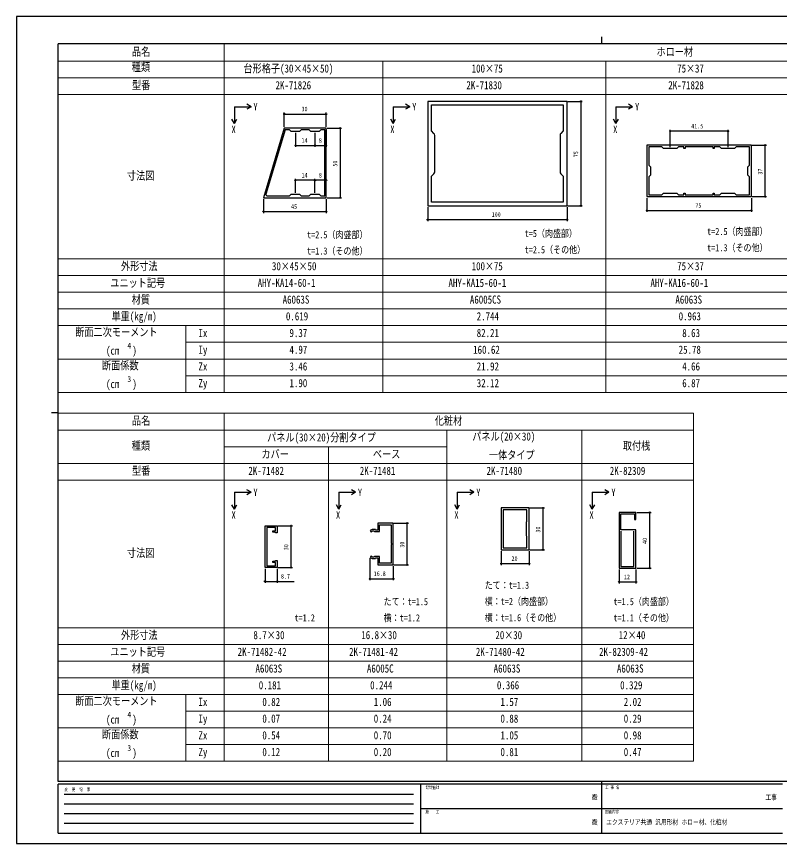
# Model space of a CAD drawing. Units: millimetres on the paper. Extents: x -420 to 420, y -297 to 297.
# Drawn here: x -420 to 127, y -297 to 297 of the extents above; entities that cross this region are included whole.
import ezdxf
from ezdxf.enums import TextEntityAlignment as Align

# ---------------------------------------------------------------- set-up
doc = ezdxf.new("R2010")
doc.units = ezdxf.units.MM
doc.header["$PDMODE"] = 32
doc.header["$PDSIZE"] = 0.5
doc.layers.add('0-1_TABLE1', color=7, linetype='Continuous', lineweight=18)
for name, color, linetype in [('0-2_USER1', 3, 'Continuous'), ('0-3_YKK_11', 7, 'Continuous'), ('0-5_YKK_D', 6, 'Continuous'), ('0-6_YKK_ZWAK', 7, 'Continuous')]:
    doc.layers.add(name, color=color, linetype=linetype)
doc.styles.add('ＭＳ ゴシック', font='')
doc.styles.get('ＭＳ ゴシック').set_extended_font_data('MS Gothic')

msp = doc.modelspace()

# ---------------------------------------------------------------- linework, layer by layer
at = {"layer": '0-1_TABLE1'}
for p, q in [((-271.498, 277), (-271.498, 27)), ((-390.498, 265), (389.502, 265)), ((-157.498, 265), (-157.498, 27)), ((2.502, 265), (2.502, 27)), ((-390.498, 253), (389.502, 253)), ((-390.498, 241), (389.502, 241)), ((-390.498, 123), (389.502, 123)), ((-390.498, 111), (389.502, 111)), ((-390.498, 99), (389.502, 99)), ((-390.498, 87), (389.502, 87)), ((-390.498, 75), (389.502, 75)), ((-298.831, 75), (-298.831, 27)), ((-298.831, 63), (389.502, 63)), ((-390.498, 51), (389.502, 51)), ((-298.831, 39), (389.502, 39)), ((-390.498, 27), (389.502, 27)), ((-271.498, 12), (-271.498, -238)), ((-390.498, 0), (65.502, 0)), ((-111.498, 0), (-111.498, -238)), ((-14.498, 0), (-14.498, -238)), ((-271.498, -12), (-111.498, -12)), ((-196.498, -12), (-196.498, -238)), ((-390.498, -24), (65.502, -24)), ((-390.498, -36), (65.502, -36)), ((-390.498, -142), (65.502, -142)), ((-390.498, -154), (65.502, -154)), ((-390.498, -166), (65.502, -166)), ((-390.498, -178), (65.502, -178)), ((-390.498, -190), (65.502, -190)), ((-298.831, -190), (-298.831, -238)), ((-298.831, -202), (65.502, -202)), ((-390.498, -214), (65.502, -214)), ((-298.831, -226), (65.502, -226)), ((-390.498, -238), (65.502, -238))]:
    msp.add_line(p, q, dxfattribs=at)
msp.add_lwpolyline([(-390.498, 12), (65.502, 12), (65.502, -238)], dxfattribs=at)
at = {"layer": '0-2_USER1'}
for p, q in [((-264.118, 232.226), (-252.118, 232.226)), ((-264.118, 232.226), (-264.118, 220.226)), ((-252.118, 232.226), (-255.118, 233.959)), ((-252.118, 232.226), (-255.118, 230.494)), ((-150.118, 232.226), (-138.118, 232.226)), ((-150.118, 232.226), (-150.118, 220.226)), ((-138.118, 232.226), (-141.118, 233.959)), ((-138.118, 232.226), (-141.118, 230.494)), ((9.882, 232.226), (21.882, 232.226)), ((9.882, 232.226), (9.882, 220.226)), ((21.882, 232.226), (18.882, 233.959)), ((21.882, 232.226), (18.882, 230.494)), ((-264.118, 220.226), (-265.85, 223.226)), ((-264.118, 220.226), (-262.386, 223.226)), ((-150.118, 220.226), (-151.85, 223.226)), ((-150.118, 220.226), (-148.386, 223.226)), ((9.882, 220.226), (8.15, 223.226)), ((9.882, 220.226), (11.614, 223.226)), ((-264.118, -44.774), (-252.118, -44.774)), ((-264.118, -44.774), (-264.118, -56.774)), ((-252.118, -44.774), (-255.118, -43.041)), ((-252.118, -44.774), (-255.118, -46.506)), ((-189.118, -44.774), (-177.118, -44.774)), ((-189.118, -44.774), (-189.118, -56.774)), ((-177.118, -44.774), (-180.118, -43.041)), ((-177.118, -44.774), (-180.118, -46.506)), ((-104.118, -44.774), (-92.118, -44.774)), ((-104.118, -44.774), (-104.118, -56.774)), ((-92.118, -44.774), (-95.118, -43.041)), ((-92.118, -44.774), (-95.118, -46.506)), ((-7.118, -44.774), (4.882, -44.774)), ((-7.118, -44.774), (-7.118, -56.774)), ((4.882, -44.774), (1.882, -43.041)), ((4.882, -44.774), (1.882, -46.506)), ((-264.118, -56.774), (-265.85, -53.774)), ((-264.118, -56.774), (-262.386, -53.774)), ((-189.118, -56.774), (-190.85, -53.774)), ((-189.118, -56.774), (-187.386, -53.774)), ((-104.118, -56.774), (-105.85, -53.774)), ((-104.118, -56.774), (-102.386, -53.774)), ((-7.118, -56.774), (-8.85, -53.774)), ((-7.118, -56.774), (-5.386, -53.774))]:
    msp.add_line(p, q, dxfattribs=at)
at = {"layer": '0-3_YKK_11'}
for p, q in [((-227.576, 215.566), (-241.41, 169.453)), ((-120.253, 185.517), (-120.253, 211.66)), ((-30.253, 211.66), (-30.253, 185.517))]:
    msp.add_line(p, q, dxfattribs=at)
for points in [[(-25.253, 236.088), (-125.253, 236.088), (-125.253, 161.088), (-25.253, 161.088)], [(-228.23, 216.866), (-243.23, 166.866), (-198.23, 166.866), (-198.23, 216.866)], [(107.094, 204.632), (32.094, 204.632), (32.094, 167.632), (107.094, 167.632)], [(-72.444, -56.015), (-72.444, -86.015), (-52.444, -86.015), (-52.444, -56.015)], [(-71.144, -57.315), (-71.144, -84.715), (-54.044, -84.715), (-54.044, -76.415), (-54.444, -76.015), (-54.444, -66.015), (-54.044, -65.615), (-54.044, -57.315)], [(12.245, -59.184), (12.245, -99.184), (24.245, -99.184), (24.245, -71.684), (13.345, -71.684), (13.345, -60.284), (23.145, -60.284), (23.145, -64.184), (24.245, -64.184), (24.245, -59.184)], [(-242.046, -98.73), (-242.046, -68.73), (-233.346, -68.73), (-233.346, -73.83), (-234.546, -73.83), (-234.546, -73.33), (-236.546, -73.33), (-236.546, -72.33), (-234.546, -72.33), (-234.546, -69.93), (-240.846, -69.93), (-240.846, -97.53), (-234.546, -97.53), (-234.546, -95.13), (-236.546, -95.13), (-236.546, -94.13), (-234.546, -94.13), (-234.546, -93.63), (-233.346, -93.63), (-233.346, -98.73)], [(-150.009, -96.856), (-150.009, -66.856), (-161.009, -66.856), (-161.009, -71.956), (-162.809, -71.956), (-162.809, -71.356), (-165.109, -71.356), (-166.559, -72.193), (-166.059, -73.059), (-164.841, -72.356), (-164.109, -72.356), (-163.809, -72.656), (-163.509, -72.956), (-160.009, -72.956), (-160.009, -68.056), (-151.509, -68.056), (-151.509, -81.398), (-151.389, -81.581), (-151.389, -82.131), (-151.509, -82.314), (-151.509, -95.656), (-160.009, -95.656), (-160.009, -90.756), (-163.509, -90.756), (-163.809, -91.056), (-164.109, -91.356), (-164.841, -91.356), (-166.059, -90.653), (-166.559, -91.519), (-165.109, -92.356), (-162.809, -92.356), (-162.809, -91.756), (-161.009, -91.756), (-161.009, -96.856)]]:
    msp.add_lwpolyline(points, close=True, dxfattribs=at)
for points in [[(-120.839, 213.074), (-122.553, 214.788), (-122.553, 233.588), (-27.953, 233.588), (-27.953, 214.788), (-29.667, 213.074)], [(-240.452, 168.166), (-224.43, 168.166), (-223.23, 169.366), (-217.23, 169.366), (-216.03, 168.166), (-210.43, 168.166), (-209.23, 169.366), (-203.23, 169.366), (-202.03, 168.166), (-199.23, 168.166), (-199.23, 215.566), (-202.03, 215.566), (-203.23, 214.366), (-209.23, 214.366), (-210.43, 215.566), (-216.03, 215.566), (-217.23, 214.366), (-223.23, 214.366), (-224.43, 215.566), (-227.576, 215.566)], [(79.694, 203.332), (59.494, 203.332), (59.494, 202.132), (58.694, 202.132), (58.694, 203.332), (54.794, 203.332), (53.594, 202.132), (44.094, 202.132), (42.894, 203.332), (33.394, 203.332), (33.394, 190.332), (34.594, 189.132), (34.594, 183.132), (33.394, 181.932), (33.394, 168.932), (42.894, 168.932), (44.094, 170.132), (53.594, 170.132), (54.794, 168.932), (58.694, 168.932), (58.694, 170.132), (59.494, 170.132), (59.494, 168.932), (79.694, 168.932), (79.694, 170.132), (80.494, 170.132), (80.494, 168.932), (84.394, 168.932), (85.594, 170.132), (95.094, 170.132), (96.294, 168.932), (105.794, 168.932), (105.794, 181.932), (104.594, 183.132), (104.594, 189.132), (105.794, 190.332), (105.794, 203.332), (96.294, 203.332), (95.094, 202.132), (85.594, 202.132)], [(85.594, 202.132), (84.394, 203.332), (80.494, 203.332), (80.494, 202.132), (79.694, 202.132), (79.694, 203.332)], [(-27.953, 163.588), (-122.553, 163.588), (-122.553, 182.388), (-120.839, 184.102)], [(-29.667, 184.102), (-27.953, 182.388), (-27.953, 163.588)], [(13.345, -72.784), (13.345, -98.084), (22.745, -98.084), (22.745, -72.784)]]:
    msp.add_lwpolyline(points, dxfattribs=at)
for centre, radius, start, end in [((-122.253, 211.66), 2, 360, 44.99999), ((-28.253, 211.66), 2, 135.00001, 180), ((-122.253, 185.517), 2, 315.00001, 0), ((-28.253, 185.517), 2, 180, 224.99999), ((-240.452, 169.166), 1, 163.30075, 269.99999)]:
    msp.add_arc(centre, radius, start, end, dxfattribs=at)
at = {"layer": '0-5_YKK_D'}
for p, q in [((-24.563, 236.088), (-14.263, 236.088)), ((-15.263, 236.088), (-15.263, 161.088)), ((-228.23, 217.866), (-228.23, 227.954)), ((-228.23, 226.954), (-198.23, 226.954)), ((-198.23, 217.866), (-198.23, 227.954)), ((-198.23, 215.866), (-198.23, 203.366)), ((-197.54, 216.866), (-187.178, 216.866)), ((-188.178, 216.866), (-188.178, 166.866)), ((48.844, 203.132), (48.844, 215.632)), ((90.344, 214.632), (48.844, 214.632)), ((90.344, 203.132), (90.344, 215.632)), ((-220.23, 213.366), (-220.23, 203.366)), ((-206.23, 213.366), (-206.23, 203.366)), ((-206.23, 213.366), (-206.23, 203.366)), ((-220.23, 204.366), (-206.23, 204.366)), ((-206.23, 204.366), (-198.23, 204.366)), ((107.784, 204.632), (118.084, 204.632)), ((117.084, 167.632), (117.084, 204.632)), ((-220.23, 170.366), (-220.23, 180.366)), ((-206.23, 179.366), (-220.23, 179.366)), ((-206.23, 170.366), (-206.23, 180.366)), ((-206.23, 170.366), (-206.23, 180.366)), ((-198.23, 179.366), (-206.23, 179.366)), ((-198.23, 167.866), (-198.23, 180.366)), ((-197.54, 166.866), (-187.178, 166.866)), ((32.094, 166.632), (32.094, 156.632)), ((107.094, 166.632), (107.094, 156.632)), ((107.784, 167.632), (118.084, 167.632)), ((-243.23, 165.866), (-243.23, 155.866)), ((-198.23, 165.866), (-198.23, 155.866)), ((-24.563, 161.088), (-14.263, 161.088)), ((-243.23, 156.866), (-198.23, 156.866)), ((-125.253, 160.088), (-125.253, 150.088)), ((-25.253, 160.088), (-25.253, 150.088)), ((32.094, 157.632), (107.094, 157.632)), ((-125.253, 151.088), (-25.253, 151.088)), ((-51.954, -56.015), (-41.454, -56.015)), ((-42.454, -86.015), (-42.454, -56.015)), ((24.935, -59.184), (35.235, -59.184)), ((34.235, -99.184), (34.235, -59.184)), ((-232.856, -68.73), (-222.356, -68.73)), ((-223.356, -98.73), (-223.356, -68.73)), ((-149.519, -66.856), (-139.019, -66.856)), ((-140.019, -96.856), (-140.019, -66.856)), ((-72.444, -87.015), (-72.444, -97.015)), ((-52.444, -87.015), (-52.444, -97.015)), ((-51.954, -86.015), (-41.454, -86.015)), ((-166.808, -92.103), (-166.808, -107.856)), ((-242.046, -99.73), (-242.046, -109.749)), ((-233.346, -99.73), (-233.346, -109.749)), ((-232.856, -98.73), (-222.356, -98.73)), ((-150.009, -97.856), (-150.009, -107.856)), ((-149.519, -96.856), (-139.019, -96.856)), ((-72.444, -96.015), (-52.444, -96.015)), ((12.245, -100.184), (12.245, -110.184)), ((24.245, -100.184), (24.245, -110.184)), ((24.935, -99.184), (35.235, -99.184)), ((-166.808, -106.856), (-150.009, -106.856)), ((12.245, -109.184), (24.245, -109.184))]:
    msp.add_line(p, q, dxfattribs=at)
msp.add_lwpolyline([(-242.046, -108.749), (-233.346, -108.749), (-221.246, -108.749)], dxfattribs=at)
for centre in [(-15.263, 236.088), (-228.23, 226.954), (-198.23, 226.954), (-188.178, 216.866), (48.844, 214.632), (90.344, 214.632), (-220.23, 204.366), (-206.23, 204.366), (-206.23, 204.366), (-198.23, 204.366), (117.084, 204.632), (-220.23, 179.366), (-206.23, 179.366), (-206.23, 179.366), (-198.23, 179.366), (-188.178, 166.866), (117.084, 167.632), (-15.263, 161.088), (-243.23, 156.866), (-198.23, 156.866), (32.094, 157.632), (107.094, 157.632), (-125.253, 151.088), (-25.253, 151.088), (-42.454, -56.015), (34.235, -59.184), (-223.356, -68.73), (-140.019, -66.856), (-42.454, -86.015), (-223.356, -98.73), (-140.019, -96.856), (-72.444, -96.015), (-52.444, -96.015), (34.235, -99.184), (-166.808, -106.856), (-150.009, -106.856), (-242.046, -108.749), (-233.346, -108.749), (12.245, -109.184), (24.245, -109.184)]:
    msp.add_circle(centre, 0.425, dxfattribs=at)
at = {"layer": '0-6_YKK_ZWAK'}
for p, q in [((-0.498, 282.5), (-0.498, 277.5)), ((389.502, 277.5), (-390.498, 277.5)), ((-390.498, -252.5), (-390.498, 277.5)), ((-395.498, 12.5), (-390.498, 12.5)), ((389.502, -252.5), (-390.498, -252.5)), ((-130.498, -254.5), (-390.498, -254.5)), ((-390.498, -289.5), (-390.498, -254.5)), ((-130.498, -254.5), (-130.498, -289.5)), ((-0.498, -254.5), (-130.498, -254.5)), ((-0.498, -252.5), (-0.498, -289.5)), ((129.502, -254.5), (-0.498, -254.5)), ((-386.248, -261.5), (-135.498, -261.5)), ((-386.248, -268.5), (-135.498, -268.5)), ((-129.748, -272), (-0.498, -272)), ((-0.498, -272), (129.502, -272)), ((-386.248, -275.5), (-135.498, -275.5)), ((-386.248, -282.5), (-135.498, -282.5)), ((-390.498, -289.5), (-130.498, -289.5)), ((-130.498, -289.5), (-0.498, -289.5)), ((-0.498, -289.5), (129.502, -289.5))]:
    msp.add_line(p, q, dxfattribs=at)
msp.add_lwpolyline([(-420.5, -297), (420.5, -297), (420.5, 297), (-420.5, 297)], close=True, dxfattribs=at)
msp.add_point((-0.498, -289.5), dxfattribs=at)

# ---------------------------------------------------------------- texts
at = {"layer": '0-1_TABLE1', "style": 'ＭＳ ゴシック', "width": 0.8}
for s, height, p in [('品名', 5.865, (-337.611, 267)), ('ホロー材', 5.865, (38.995, 267)), ('種類', 5.865, (-337.825, 256)), ('台形格子(30×45×50)', 5.865, (-257.591, 255)), ('100×75', 5.865, (-93.711, 255)), ('75×37', 5.865, (53.849, 255)), ('型番', 5.865, (-337.575, 243)), ('2K-71826', 5.865, (-234.551, 243)), ('2K-71830', 5.865, (-97.551, 243)), ('2K-71828', 5.865, (47.449, 243)), ('寸法図', 5.865, (-341.201, 178)), ('t=2.5（肉盛部）', 5.132, (-211.913, 136.16)), ('t=5（肉盛部）', 5.132, (-55.659, 137.08)), ('t=2.5（肉盛部）', 5.132, (75.342, 138.487)), ('t=1.3（その他）', 5.132, (-211.913, 124.493)), ('t=2.5（その他）', 5.132, (-55.659, 125.413)), ('t=1.3（その他）', 5.132, (75.342, 126.82)), ('外形寸法', 5.865, (-345.505, 113)), ('30×45×50', 5.865, (-237.111, 113)), ('100×75', 5.865, (-93.711, 113)), ('75×37', 5.865, (53.849, 113)), ('ユニット記号', 5.865, (-353.185, 101)), ('AHY-KA14-60-1', 5.865, (-247.351, 101)), ('AHY-KA15-60-1', 5.865, (-110.351, 101)), ('AHY-KA16-60-1', 5.865, (34.649, 101)), ('材質', 5.865, (-337.825, 89)), ('A6063S', 5.865, (-229.431, 89)), ('A6005CS', 5.865, (-94.991, 89)), ('A6063S', 5.865, (52.569, 89)), ('単重(㎏/m)', 5.865, (-352.331, 77)), ('0.619', 5.865, (-227.085, 77)), ('2.744', 5.865, (-90.085, 77)), ('0.963', 5.865, (54.915, 77)), ('断面二次モーメント', 5.865, (-378.371, 65.667)), ('Ix', 5.865, (-289.858, 65)), ('9.37', 5.865, (-224.525, 65)), ('82.21', 5.865, (-90.085, 65)), ('8.63', 5.865, (57.475, 65)), ('(cm', 5.865, (-356.27, 52.333)), ('4', 4.106, (-340.91, 57.267)), (')', 5.865, (-337.326, 52.333)), ('Iy', 5.865, (-289.858, 53)), ('4.97', 5.865, (-224.525, 53)), ('160.62', 5.865, (-92.645, 53)), ('25.78', 5.865, (54.915, 53)), ('断面係数', 5.865, (-359.171, 41.667)), ('Zx', 5.865, (-289.858, 41)), ('3.46', 5.865, (-224.525, 41)), ('21.92', 5.865, (-90.085, 41)), ('4.66', 5.865, (57.475, 41)), ('(cm', 5.865, (-356.27, 28.333)), ('3', 4.106, (-340.91, 33.267)), (')', 5.865, (-337.326, 28.333)), ('Zy', 5.865, (-289.858, 29)), ('1.90', 5.865, (-224.525, 29)), ('32.12', 5.865, (-90.085, 29)), ('6.87', 5.865, (57.475, 29)), ('品名', 5.865, (-337.611, 2)), ('化粧材', 5.865, (-120.165, 2)), ('パネル(30×20)分割タイプ', 5.865, (-240.565, -10)), ('パネル(20×30)', 5.865, (-93.291, -9.333)), ('種類', 5.865, (-337.825, -16)), ('取付桟', 5.865, (14.835, -16)), ('カバー', 5.865, (-244.665, -22)), ('ベース', 5.865, (-164.665, -22)), ('一体タイプ', 5.865, (-81.345, -22.667)), ('型番', 5.865, (-337.575, -34)), ('2K-71482', 5.865, (-254.051, -34)), ('2K-71481', 5.865, (-174.051, -34)), ('2K-71480', 5.865, (-83.051, -34)), ('2K-82309', 5.865, (5.449, -34)), ('寸法図', 5.865, (-341.201, -93)), ('たて：t=1.3', 5.132, (-84.36, -115.6)), ('たて：t=1.5', 5.132, (-156.96, -127.376)), ('横：t=2（肉盛部）', 5.132, (-84.36, -127.267)), ('t=1.5（肉盛部）', 5.132, (8.087, -127.34)), ('t=1.2', 5.132, (-220.934, -139.014)), ('横：t=1.2', 5.132, (-156.96, -139.043)), ('横：t=1.6（その他）', 5.132, (-84.36, -138.934)), ('t=1.1（その他）', 5.132, (8.087, -139.007)), ('外形寸法', 5.865, (-345.505, -152)), ('8.7×30', 5.865, (-250.425, -152)), ('16.8×30', 5.865, (-172.985, -152)), ('20×30', 5.865, (-76.651, -152)), ('12×40', 5.865, (11.849, -152)), ('ユニット記号', 5.865, (-353.185, -164)), ('2K-71482-42', 5.865, (-261.731, -164)), ('2K-71481-42', 5.865, (-181.731, -164)), ('2K-71480-42', 5.865, (-90.731, -164)), ('2K-82309-42', 5.865, (-2.231, -164)), ('材質', 5.865, (-337.825, -176)), ('A6063S', 5.865, (-248.931, -176)), ('A6005C', 5.865, (-168.931, -176)), ('A6063S', 5.865, (-77.931, -176)), ('A6063S', 5.865, (10.569, -176)), ('単重(㎏/m)', 5.865, (-352.331, -188)), ('0.181', 5.865, (-246.585, -188)), ('0.244', 5.865, (-166.585, -188)), ('0.366', 5.865, (-75.585, -188)), ('0.329', 5.865, (12.915, -188)), ('断面二次モーメント', 5.865, (-378.371, -199.333)), ('Ix', 5.865, (-289.858, -200)), ('0.82', 5.865, (-244.025, -200)), ('1.06', 5.865, (-164.025, -200)), ('1.57', 5.865, (-73.025, -200)), ('2.02', 5.865, (15.475, -200)), ('(cm', 5.865, (-356.27, -212.667)), ('4', 4.106, (-340.91, -207.733)), (')', 5.865, (-337.326, -212.667)), ('Iy', 5.865, (-289.858, -212)), ('0.07', 5.865, (-244.025, -212)), ('0.24', 5.865, (-164.025, -212)), ('0.88', 5.865, (-73.025, -212)), ('0.29', 5.865, (15.475, -212)), ('断面係数', 5.865, (-359.171, -223.333)), ('Zx', 5.865, (-289.858, -224)), ('0.54', 5.865, (-244.025, -224)), ('0.70', 5.865, (-164.025, -224)), ('1.05', 5.865, (-73.025, -224)), ('0.98', 5.865, (15.475, -224)), ('(cm', 5.865, (-356.27, -236.667)), ('3', 4.106, (-340.91, -231.733)), (')', 5.865, (-337.326, -236.667)), ('Zy', 5.865, (-289.858, -236)), ('0.12', 5.865, (-244.025, -236)), ('0.20', 5.865, (-164.025, -236)), ('0.81', 5.865, (-73.025, -236)), ('0.47', 5.865, (15.475, -236))]:
    msp.add_text(s, height=height, dxfattribs=at).set_placement(p, align=Align.BOTTOM_LEFT)
at = {"layer": '0-2_USER1', "style": 'ＭＳ ゴシック', "width": 0.8}
for s, height, p in [('Y', 5.132, (-250.379, 228.162)), ('Y', 5.132, (-136.379, 228.162)), ('Y', 5.132, (23.621, 228.162)), ('X', 5.132, (-266.092, 211.847)), ('X', 5.132, (-152.092, 211.847)), ('X', 5.132, (7.908, 211.847)), ('Y', 5.132, (-250.379, -48.838)), ('Y', 5.132, (-175.379, -48.838)), ('Y', 5.132, (-90.379, -48.838)), ('Y', 5.132, (6.621, -48.838)), ('X', 5.132, (-266.092, -65.153)), ('X', 5.132, (-191.092, -65.153)), ('X', 5.132, (-106.092, -65.153)), ('X', 5.132, (-9.092, -65.153)), ('エクステリア共通 汎用形材 ホロー材、化粧材', 3.666, (2.906, -284.58))]:
    msp.add_text(s, height=height, dxfattribs=at).set_placement(p, align=Align.BOTTOM_LEFT)
at = {"layer": '0-5_YKK_D', "style": 'ＭＳ ゴシック', "width": 0.8}
for s, p in [('30', (-215.87, 227.954)), ('41.5', (63.954, 215.632)), ('14', (-215.87, 205.366)), ('8', (-203.43, 205.366)), ('14', (-215.87, 180.366)), ('8', (-203.43, 180.366)), ('45', (-223.37, 157.866)), ('75', (66.954, 158.632)), ('100', (-79.333, 152.088)), ('20', (-65.084, -95.015)), ('8.7', (-230.646, -107.749)), ('16.8', (-164.048, -105.856)), ('12', (15.605, -108.184))]:
    msp.add_text(s, height=3.299, dxfattribs=at).set_placement(p, align=Align.BOTTOM_LEFT)
for s, p in [('75', (-16.263, 195.948)), ('50', (-189.178, 189.226)), ('37', (116.084, 183.492)), ('30', (-43.454, -73.655)), ('30', (-224.356, -86.37)), ('30', (-141.019, -84.496)), ('40', (33.235, -81.824))]:
    msp.add_text(s, height=3.299, rotation=90, dxfattribs=at).set_placement(p, align=Align.BOTTOM_LEFT)
at = {"layer": '0-6_YKK_ZWAK', "style": 'ＭＳ ゴシック', "width": 0.8}
for s, height, p in [('設計監理', 2.199, (-126.831, -258.5)), ('工 事 名', 2.199, (2.127, -258.5)), ('変  更  記  事', 2.199, (-386.131, -260)), ('殿', 3.666, (-7.367, -266.583)), ('工事', 3.666, (117.233, -266.746)), ('施\u3000\u3000工', 2.199, (-126.831, -276)), ('図面内容', 2.199, (2.127, -276)), ('殿', 3.666, (-7.367, -284.583))]:
    msp.add_text(s, height=height, dxfattribs=at).set_placement(p, align=Align.BOTTOM_LEFT)

doc.saveas('drawing.dxf')
